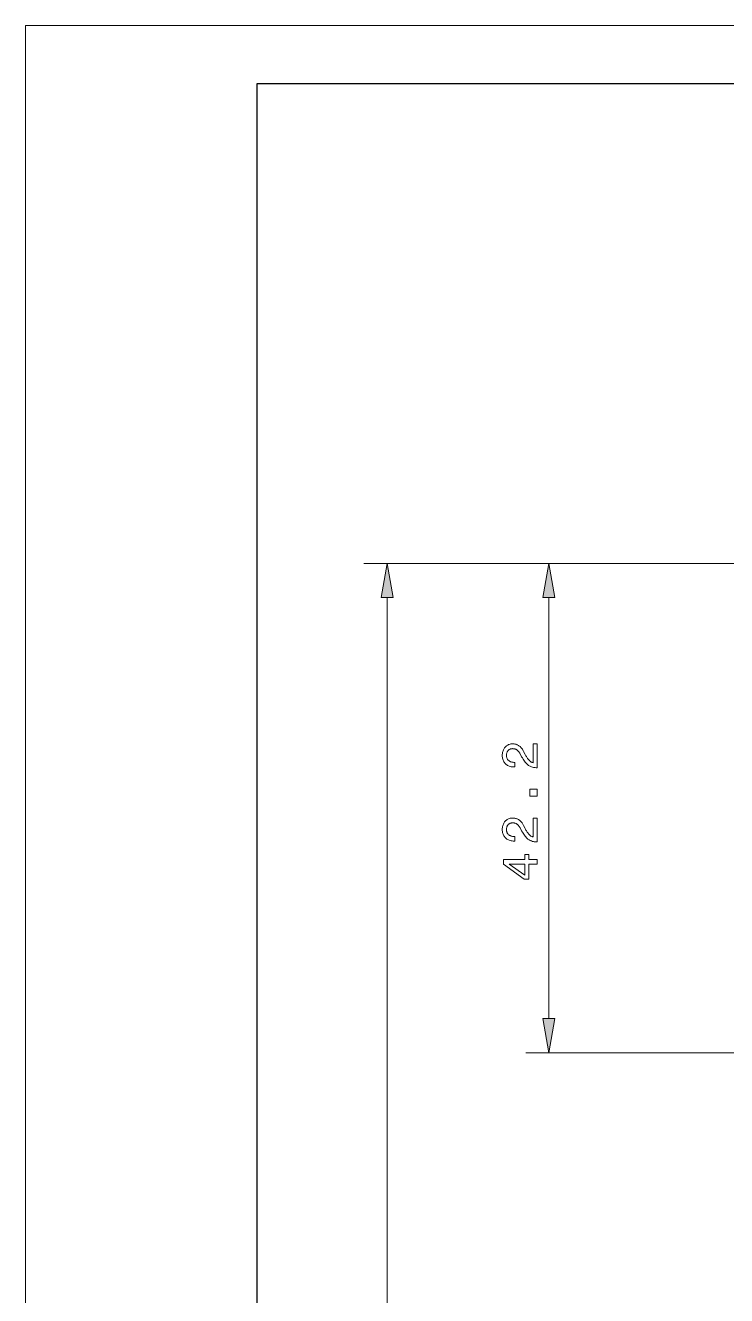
# Model space of a CAD drawing. Extents: x 0 to 297, y 0 to 530.
# Drawn here: x 0 to 60.5, y 310.4 to 420 of the extents above; entities that cross this region are included whole.
import ezdxf

# ---------------------------------------------------------------- set-up
doc = ezdxf.new("R2010")
doc.units = 0

msp = doc.modelspace()

# ---------------------------------------------------------------- linework, layer by layer
at = {"color": 7, "lineweight": 13}
for p, q in [((0, 0), (0, 420)), ((0, 420), (297, 420)), ((95.01, 373.59), (29.22, 373.59)), ((95.01, 373.59), (43.18, 373.59)), ((31.22, 113.95), (31.22, 370.64)), ((45.18, 334.35), (45.18, 370.64)), ((92.66, 331.39), (43.18, 331.39))]:
    msp.add_line(p, q, dxfattribs=at)
at = {"color": 7, "lineweight": 30}
for p, q in [((20, 5), (20, 415)), ((20, 415), (292, 415))]:
    msp.add_line(p, q, dxfattribs=at)
at = {"color": 7, "lineweight": 13}
for points in [[(31.74, 370.64), (31.22, 373.59), (30.7, 370.64)], [(45.7, 370.64), (45.18, 373.59), (44.66, 370.64)], [(44.18, 355.97), (44.17, 355.97), (44.08, 355.97), (44, 355.98), (43.91, 355.99), (43.84, 356), (43.76, 356.02), (43.69, 356.04), (43.62, 356.07), (43.55, 356.1), (43.49, 356.13), (43.42, 356.17), (43.36, 356.22), (43.31, 356.27), (43.25, 356.33), (43.19, 356.39), (43.13, 356.46), (43.07, 356.54), (43.01, 356.63), (42.95, 356.72), (42.89, 356.82), (42.83, 356.92), (42.69, 357.18), (42.67, 357.22), (42.64, 357.26), (42.62, 357.3), (42.59, 357.34), (42.56, 357.37), (42.53, 357.41), (42.5, 357.44), (42.48, 357.46), (42.45, 357.49), (42.41, 357.51), (42.38, 357.53), (42.35, 357.55), (42.32, 357.56), (42.28, 357.58), (42.25, 357.59), (42.21, 357.6), (42.17, 357.61), (42.13, 357.61), (42.09, 357.61), (42.05, 357.62), (42, 357.61), (41.96, 357.61), (41.92, 357.6), (41.87, 357.59), (41.84, 357.57), (41.8, 357.56), (41.76, 357.54), (41.73, 357.51), (41.7, 357.48), (41.67, 357.45), (41.64, 357.42), (41.61, 357.38), (41.59, 357.34), (41.57, 357.3), (41.56, 357.26), (41.54, 357.22), (41.53, 357.17), (41.53, 357.12), (41.52, 357.07), (41.52, 357.01), (41.52, 356.96), (41.53, 356.91), (41.54, 356.86), (41.55, 356.82), (41.57, 356.77), (41.59, 356.73), (41.61, 356.69), (41.64, 356.65), (41.67, 356.62), (41.71, 356.59), (41.74, 356.56), (41.78, 356.53), (41.83, 356.51), (41.88, 356.49), (41.93, 356.47), (41.98, 356.45), (42.03, 356.44), (42.09, 356.44), (42.15, 356.43), (42.22, 356.43), (42.25, 356.43), (42.25, 356.04), (42.19, 356.04), (42.1, 356.04), (42.01, 356.05), (41.92, 356.06), (41.84, 356.08), (41.76, 356.1), (41.69, 356.13), (41.62, 356.17), (41.56, 356.21), (41.5, 356.26), (41.44, 356.31), (41.39, 356.36), (41.34, 356.42), (41.3, 356.49), (41.26, 356.55), (41.23, 356.62), (41.21, 356.7), (41.19, 356.78), (41.17, 356.86), (41.16, 356.95), (41.16, 357.04), (41.16, 357.12), (41.17, 357.21), (41.18, 357.29), (41.2, 357.37), (41.22, 357.44), (41.25, 357.51), (41.28, 357.57), (41.32, 357.64), (41.36, 357.7), (41.41, 357.75), (41.46, 357.81), (41.51, 357.85), (41.57, 357.89), (41.63, 357.93), (41.69, 357.96), (41.76, 357.98), (41.83, 358), (41.9, 358.02), (41.98, 358.02), (42.06, 358.03), (42.12, 358.03), (42.18, 358.02), (42.23, 358.01), (42.29, 358), (42.35, 357.99), (42.4, 357.97), (42.45, 357.95), (42.5, 357.92), (42.55, 357.9), (42.6, 357.87), (42.64, 357.83), (42.69, 357.8), (42.73, 357.76), (42.77, 357.71), (42.82, 357.66), (42.86, 357.61), (42.89, 357.56), (42.93, 357.5), (42.97, 357.44), (43, 357.38), (43.13, 357.12), (43.17, 357.05), (43.2, 356.99), (43.24, 356.93), (43.27, 356.87), (43.31, 356.81), (43.34, 356.77), (43.38, 356.72), (43.41, 356.68), (43.44, 356.64), (43.47, 356.61), (43.5, 356.58), (43.53, 356.55), (43.56, 356.52), (43.6, 356.5), (43.63, 356.48), (43.66, 356.46), (43.7, 356.44), (43.74, 356.42), (43.77, 356.41), (43.81, 356.4), (43.81, 358.03), (44.18, 358.03)], [(44.18, 353.52), (43.54, 353.52), (43.54, 354.12), (44.18, 354.12)], [(44.18, 349.57), (44.17, 349.57), (44.08, 349.57), (44, 349.58), (43.91, 349.59), (43.84, 349.6), (43.76, 349.62), (43.69, 349.65), (43.62, 349.67), (43.55, 349.7), (43.49, 349.74), (43.42, 349.78), (43.36, 349.82), (43.31, 349.87), (43.25, 349.93), (43.19, 350), (43.13, 350.07), (43.07, 350.15), (43.01, 350.23), (42.95, 350.32), (42.89, 350.42), (42.83, 350.52), (42.69, 350.78), (42.67, 350.82), (42.64, 350.87), (42.62, 350.91), (42.59, 350.94), (42.56, 350.98), (42.53, 351.01), (42.5, 351.04), (42.48, 351.07), (42.45, 351.09), (42.41, 351.11), (42.38, 351.13), (42.35, 351.15), (42.32, 351.17), (42.28, 351.18), (42.25, 351.19), (42.21, 351.2), (42.17, 351.21), (42.13, 351.22), (42.09, 351.22), (42.05, 351.22), (42, 351.22), (41.96, 351.21), (41.92, 351.2), (41.87, 351.19), (41.84, 351.18), (41.8, 351.16), (41.76, 351.14), (41.73, 351.11), (41.7, 351.09), (41.67, 351.06), (41.64, 351.02), (41.61, 350.99), (41.59, 350.95), (41.57, 350.91), (41.56, 350.86), (41.54, 350.82), (41.53, 350.77), (41.53, 350.72), (41.52, 350.67), (41.52, 350.62), (41.52, 350.57), (41.53, 350.51), (41.54, 350.47), (41.55, 350.42), (41.57, 350.38), (41.59, 350.33), (41.61, 350.29), (41.64, 350.26), (41.67, 350.22), (41.71, 350.19), (41.74, 350.16), (41.78, 350.13), (41.83, 350.11), (41.88, 350.09), (41.93, 350.07), (41.98, 350.06), (42.03, 350.05), (42.09, 350.04), (42.15, 350.03), (42.22, 350.03), (42.25, 350.03), (42.25, 349.64), (42.19, 349.64), (42.1, 349.64), (42.01, 349.65), (41.92, 349.66), (41.84, 349.68), (41.76, 349.71), (41.69, 349.74), (41.62, 349.77), (41.56, 349.81), (41.5, 349.86), (41.44, 349.91), (41.39, 349.97), (41.34, 350.03), (41.3, 350.09), (41.26, 350.16), (41.23, 350.23), (41.21, 350.3), (41.19, 350.38), (41.17, 350.46), (41.16, 350.55), (41.16, 350.64), (41.16, 350.73), (41.17, 350.81), (41.18, 350.89), (41.2, 350.97), (41.22, 351.04), (41.25, 351.11), (41.28, 351.18), (41.32, 351.24), (41.36, 351.3), (41.41, 351.36), (41.46, 351.41), (41.51, 351.46), (41.57, 351.5), (41.63, 351.53), (41.69, 351.56), (41.76, 351.59), (41.83, 351.61), (41.9, 351.62), (41.98, 351.63), (42.06, 351.63), (42.12, 351.63), (42.18, 351.62), (42.23, 351.62), (42.29, 351.6), (42.35, 351.59), (42.4, 351.57), (42.45, 351.55), (42.5, 351.53), (42.55, 351.5), (42.6, 351.47), (42.64, 351.44), (42.69, 351.4), (42.73, 351.36), (42.77, 351.32), (42.82, 351.27), (42.86, 351.22), (42.89, 351.16), (42.93, 351.11), (42.97, 351.05), (43, 350.98), (43.13, 350.73), (43.17, 350.66), (43.2, 350.59), (43.24, 350.53), (43.27, 350.47), (43.31, 350.42), (43.34, 350.37), (43.38, 350.32), (43.41, 350.28), (43.44, 350.24), (43.47, 350.21), (43.5, 350.18), (43.53, 350.15), (43.56, 350.13), (43.6, 350.1), (43.63, 350.08), (43.66, 350.06), (43.7, 350.04), (43.74, 350.03), (43.77, 350.01), (43.81, 350), (43.81, 351.63), (44.18, 351.63)], [(44.18, 347.66), (43.44, 347.66), (43.44, 346.35), (43.06, 346.35), (41.25, 347.66), (41.25, 348.05), (43.09, 348.05), (43.09, 348.48), (43.44, 348.48), (43.44, 348.05), (44.18, 348.05)], [(43.09, 346.71), (43.09, 347.66), (41.75, 347.66)], [(44.66, 334.35), (45.18, 331.39), (45.7, 334.35)]]:
    msp.add_lwpolyline(points, close=True, dxfattribs=at)
for points in [[(31.74, 370.64), (31.22, 373.59), (31.74, 370.64), (30.7, 370.64)], [(45.7, 370.64), (45.18, 373.59), (45.7, 370.64), (44.66, 370.64)], [(44.66, 334.35), (45.18, 331.39), (44.66, 334.35), (45.7, 334.35)]]:
    msp.add_solid(points, dxfattribs=at)

doc.saveas('drawing.dxf')
